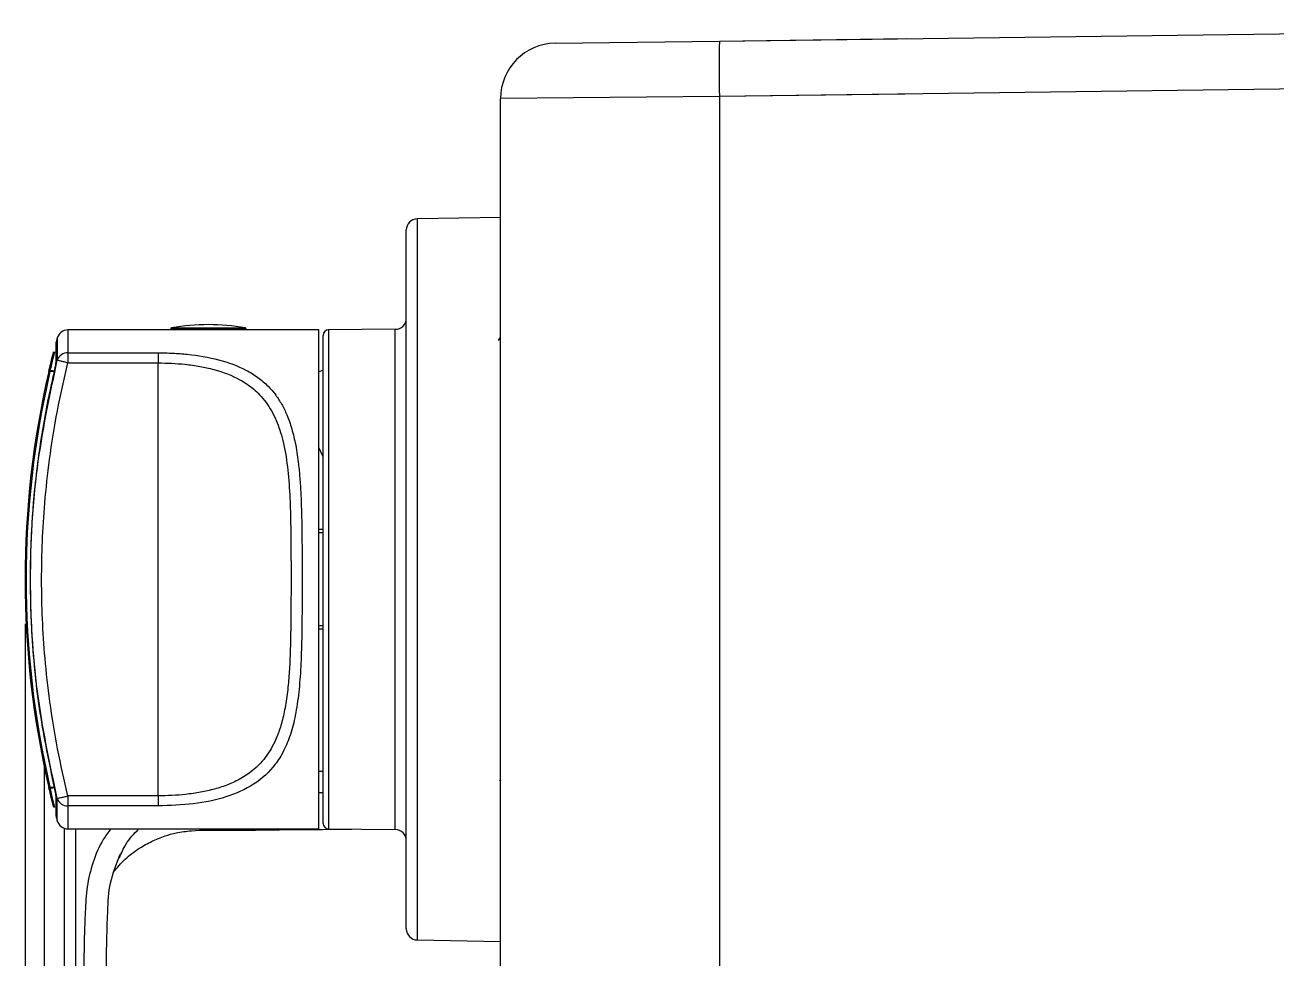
# Model space of a CAD drawing. Extents: x 14808 to 20058, y -13198 to -11680.
# Drawn here: x 18683.09 to 18711.32, y -12335.14 to -12314.08 of the extents above; entities that cross this region are included whole.
import ezdxf

# ---------------------------------------------------------------- set-up
doc = ezdxf.new("R2010")
doc.units = 0
doc.header["$LTSCALE"] = 7
doc.header["$MEASUREMENT"] = 0
doc.layers.add('00_COMPONENTS', color=7, linetype='CONTINUOUS')
doc.layers.add('D', color=2, linetype='CONTINUOUS')

msp = doc.modelspace()

# ---------------------------------------------------------------- linework, layer by layer
at = {"layer": '00_COMPONENTS', "color": 7, "linetype": 'Continuous'}
for p, q in [((18698.747, -12314.44), (18726.313, -12314.079)), ((18695.046, -12314.488), (18698.747, -12314.44)), ((18698.747, -12314.44), (18702.974, -12314.385)), ((18726.313, -12315.329), (18698.747, -12315.69)), ((18702.93, -12315.635), (18698.747, -12315.69)), ((18698.747, -12315.69), (18693.813, -12315.738)), ((18693.813, -12337.42), (18693.813, -12315.738)), ((18698.747, -12315.69), (18698.747, -12337.468)), ((18693.813, -12318.417), (18691.933, -12318.45)), ((18691.933, -12318.45), (18691.933, -12334.708)), ((18691.688, -12334.459), (18691.688, -12318.7)), ((18689.713, -12320.954), (18684.057, -12320.954)), ((18684.057, -12320.954), (18684.057, -12321.471)), ((18686.375, -12320.929), (18686.375, -12320.954)), ((18686.864, -12320.929), (18686.375, -12320.929)), ((18686.396, -12320.904), (18686.872, -12320.904)), ((18688.075, -12320.929), (18686.864, -12320.929)), ((18686.872, -12320.904), (18688.054, -12320.904)), ((18688.075, -12320.954), (18688.075, -12320.929)), ((18689.713, -12326.579), (18689.713, -12320.954)), ((18691.44, -12320.94), (18689.936, -12320.953)), ((18689.936, -12320.953), (18689.936, -12332.205)), ((18691.44, -12332.218), (18691.44, -12320.94)), ((18683.783, -12321.279), (18683.783, -12321.679)), ((18683.787, -12321.247), (18683.787, -12321.65)), ((18683.816, -12321.139), (18683.816, -12321.638)), ((18689.813, -12332.08), (18689.813, -12321.078)), ((18693.813, -12321.15), (18693.803, -12321.133)), ((18684.057, -12321.471), (18686.09, -12321.471)), ((18683.652, -12321.895), (18683.627, -12321.889)), ((18683.652, -12321.895), (18683.652, -12321.872)), ((18683.652, -12321.872), (18683.722, -12321.872)), ((18683.745, -12321.895), (18683.652, -12321.895)), ((18684.057, -12321.698), (18686.09, -12321.698)), ((18686.09, -12331.461), (18686.09, -12321.698)), ((18689.813, -12323.818), (18689.713, -12323.604)), ((18689.813, -12325.454), (18689.713, -12325.454)), ((18689.813, -12325.529), (18689.713, -12325.529)), ((18689.713, -12332.204), (18689.713, -12326.579)), ((18689.813, -12327.629), (18689.713, -12327.629)), ((18689.813, -12327.704), (18689.713, -12327.704)), ((18689.813, -12330.914), (18689.713, -12330.914)), ((18693.813, -12331.125), (18693.795, -12331.095)), ((18683.652, -12331.263), (18683.627, -12331.269)), ((18683.652, -12331.286), (18683.652, -12331.263)), ((18683.652, -12331.263), (18683.745, -12331.263)), ((18683.722, -12331.286), (18683.652, -12331.286)), ((18683.783, -12331.479), (18683.783, -12331.879)), ((18686.09, -12331.461), (18684.057, -12331.461)), ((18689.713, -12331.383), (18689.813, -12331.383)), ((18683.787, -12331.509), (18683.787, -12331.911)), ((18683.816, -12332.02), (18683.816, -12331.52)), ((18686.09, -12331.688), (18684.057, -12331.688)), ((18684.057, -12331.688), (18684.057, -12332.204)), ((18693.795, -12332.024), (18693.797, -12332.026)), ((18684.057, -12332.204), (18689.713, -12332.204)), ((18689.936, -12332.205), (18691.44, -12332.218)), ((18691.933, -12334.708), (18693.813, -12334.741))]:
    msp.add_line(p, q, dxfattribs=at)
at = {"layer": '00_COMPONENTS', "color": 7, "linetype": 'Continuous', "flags": 128}
msp.add_lwpolyline([(18689.813, -12321.86), (18689.796, -12321.867), (18689.713, -12321.9)], dxfattribs=at)
at = {"layer": '00_COMPONENTS', "color": 7, "linetype": 'Continuous'}
for centre, radius, start, end in [((18695.063, -12315.738), 1.25, 90.75, 180), ((18722.624, -12315.065), 23.885, 178.5007, 181.4993), ((18691.938, -12318.7), 0.25, 91, 180), ((18691.438, -12320.69), 0.25, 270.5, 0), ((18684.057, -12321.204), 0.25, 90, 164.7996), ((18686.4, -12320.929), 0.025, 99.5454, 180), ((18687.225, -12325.835), 5, 80.4546, 99.5454), ((18688.05, -12320.929), 0.025, 0, 80.4546), ((18689.938, -12321.078), 0.125, 90.5, 180), ((18683.908, -12321.279), 0.125, 165.1097, 180), ((18703.84, -12326.579), 20.75, 164.7996, 165.1097), ((18684.05, -12321.718), 0.247, 88.3303, 161.2175), ((18703.84, -12326.579), 20.75, 166.9377, 193.0623), ((18703.84, -12326.579), 20.725, 166.9377, 193.0623), ((18683.65, -12321.896), 0.0233, 85.2953, 164.641), ((18683.65, -12331.263), 0.0233, 195.359, 274.7047), ((18684.05, -12331.441), 0.247, 198.7825, 271.6697), ((18683.908, -12331.879), 0.125, 180, 194.8903), ((18703.84, -12326.579), 20.75, 194.8903, 195.2004), ((18684.057, -12331.954), 0.25, 195.2004, 270), ((18689.938, -12332.08), 0.125, 180, 269.5), ((18691.438, -12332.468), 0.25, 0, 89.5), ((18691.938, -12334.459), 0.25, 180, 269)]:
    msp.add_arc(centre, radius, start, end, dxfattribs=at)
for points, knots in [([(18693.797, -12321.132), (18693.787, -12321.148), (18693.775, -12321.169), (18693.763, -12321.19), (18693.76, -12321.195)], [0, 0, 0, 0, 0.758166, 1, 1, 1, 1]), ([(18683.627, -12321.889), (18683.65, -12321.793), (18683.697, -12321.596), (18683.733, -12321.455), (18683.738, -12321.436), (18683.709, -12321.548), (18683.656, -12321.767), (18683.627, -12321.889)], [0, 0, 0, 0, 0.186513, 0.378345, 0.565051, 0.757256, 1, 1, 1, 1]), ([(18683.755, -12321.445), (18683.755, -12321.444), (18683.756, -12321.442), (18683.721, -12321.579), (18683.675, -12321.774), (18683.652, -12321.872)], [0, 0, 0, 0, 0.2435, 0.616398, 1, 1, 1, 1]), ([(18684.057, -12321.563), (18684.057, -12321.584), (18684.057, -12321.626), (18684.057, -12321.674), (18684.057, -12321.698)], [0, 0, 0, 0, 0.5, 1, 1, 1, 1]), ([(18686.09, -12321.471), (18686.09, -12321.483), (18686.09, -12321.507), (18686.09, -12321.564), (18686.09, -12321.629), (18686.09, -12321.676), (18686.09, -12321.698)], [0, 0, 0, 0, 0.255861, 0.514746, 0.765804, 1, 1, 1, 1]), ([(18686.09, -12321.471), (18686.201, -12321.472), (18686.423, -12321.475), (18686.889, -12321.512), (18687.473, -12321.61), (18687.993, -12321.802), (18688.347, -12322.02), (18688.562, -12322.205), (18688.733, -12322.402), (18688.868, -12322.605), (18688.992, -12322.849), (18689.1, -12323.146), (18689.191, -12323.512), (18689.249, -12323.887), (18689.285, -12324.258), (18689.307, -12324.581), (18689.32, -12324.913), (18689.331, -12325.316), (18689.337, -12325.874), (18689.338, -12326.324), (18689.338, -12326.579)], [0, 0, 0, 0, 0.041058, 0.082137, 0.175431, 0.270306, 0.319239, 0.369333, 0.408068, 0.448079, 0.489627, 0.540481, 0.59652, 0.65974, 0.703072, 0.750206, 0.789626, 0.833451, 0.905358, 1, 1, 1, 1]), ([(18683.748, -12321.882), (18683.697, -12322.109), (18683.595, -12322.563), (18683.472, -12323.254), (18683.37, -12323.953), (18683.291, -12324.66), (18683.237, -12325.374), (18683.193, -12326.441), (18683.222, -12327.852), (18683.395, -12329.587), (18683.631, -12330.716), (18683.748, -12331.276)], [0, 0, 0, 0, 0.073472, 0.147476, 0.222013, 0.297084, 0.372689, 0.44883, 0.635191, 0.818909, 1, 1, 1, 1]), ([(18683.816, -12331.52), (18683.647, -12330.718), (18683.305, -12329.094), (18683.171, -12326.588), (18683.302, -12324.078), (18683.646, -12322.445), (18683.816, -12321.638)], [0, 0, 0, 0, 0.246314, 0.498612, 0.75232, 1, 1, 1, 1]), ([(18684.057, -12331.461), (18683.976, -12331.108), (18683.814, -12330.404), (18683.647, -12329.365), (18683.537, -12328.388), (18683.477, -12327.474), (18683.458, -12326.597), (18683.476, -12325.724), (18683.533, -12324.817), (18683.641, -12323.835), (18683.809, -12322.778), (18683.975, -12322.058), (18684.057, -12321.698)], [0, 0, 0, 0, 0.110034, 0.219991, 0.319775, 0.409174, 0.498613, 0.58671, 0.674767, 0.775108, 0.887513, 1, 1, 1, 1]), ([(18683.787, -12321.65), (18683.787, -12321.661), (18683.785, -12321.684), (18683.777, -12321.74), (18683.765, -12321.807), (18683.753, -12321.857), (18683.748, -12321.882)], [0, 0, 0, 0, 0.244636, 0.491428, 0.742846, 1, 1, 1, 1]), ([(18684.057, -12321.698), (18684.029, -12321.691), (18683.971, -12321.676), (18683.894, -12321.657), (18683.836, -12321.643), (18683.823, -12321.64), (18683.816, -12321.638)], [0, 0, 0, 0, 0.240876, 0.493241, 0.749862, 1, 1, 1, 1]), ([(18686.09, -12321.698), (18686.193, -12321.699), (18686.397, -12321.702), (18686.714, -12321.728), (18687.033, -12321.773), (18687.466, -12321.868), (18687.824, -12322.006), (18688.1, -12322.176), (18688.249, -12322.288), (18688.393, -12322.424), (18688.529, -12322.586), (18688.653, -12322.779), (18688.789, -12323.057), (18688.921, -12323.466), (18689.015, -12324.03), (18689.062, -12324.651), (18689.087, -12325.487), (18689.089, -12326.556), (18689.087, -12327.555), (18689.07, -12328.246), (18689.051, -12328.657), (18689.016, -12329.072), (18688.96, -12329.467), (18688.879, -12329.824), (18688.781, -12330.112), (18688.67, -12330.349), (18688.547, -12330.548), (18688.335, -12330.81), (18688.047, -12331.034), (18687.678, -12331.209), (18687.373, -12331.31), (18687.048, -12331.383), (18686.626, -12331.445), (18686.299, -12331.455), (18686.09, -12331.461)], [0, 0, 0, 0, 0.020413, 0.040597, 0.063978, 0.086669, 0.134988, 0.150678, 0.16623, 0.181703, 0.2012, 0.220837, 0.240728, 0.279341, 0.325424, 0.371071, 0.413436, 0.498463, 0.583548, 0.611666, 0.640648, 0.670127, 0.701748, 0.730389, 0.756072, 0.776313, 0.796273, 0.816072, 0.863251, 0.887434, 0.912237, 0.935024, 0.958513, 1, 1, 1, 1]), ([(18689.338, -12326.579), (18689.338, -12326.715), (18689.338, -12326.97), (18689.336, -12327.329), (18689.333, -12327.639), (18689.327, -12328.043), (18689.311, -12328.542), (18689.269, -12329.123), (18689.195, -12329.635), (18689.084, -12330.075), (18688.934, -12330.443), (18688.689, -12330.841), (18688.284, -12331.217), (18687.645, -12331.502), (18686.897, -12331.66), (18686.359, -12331.679), (18686.09, -12331.688)], [0, 0, 0, 0, 0.050325, 0.09489, 0.133697, 0.166745, 0.248526, 0.327167, 0.402041, 0.469341, 0.532075, 0.59101, 0.699016, 0.800836, 0.900666, 1, 1, 1, 1]), ([(18683.525, -12330.646), (18683.525, -12331.385), (18683.525, -12332.771), (18683.525, -12334.84), (18683.525, -12336.891), (18683.525, -12339.052), (18683.525, -12341.372), (18683.522, -12343.801), (18683.337, -12345.46), (18683.245, -12346.282)], [0, 0, 0, 0, 0.141697, 0.265739, 0.396743, 0.534878, 0.680112, 0.84158, 1, 1, 1, 1]), ([(18683.731, -12331.697), (18683.722, -12331.662), (18683.704, -12331.593), (18683.653, -12331.377), (18683.627, -12331.269)], [0, 0, 0, 0, 0.498098, 1, 1, 1, 1]), ([(18683.652, -12331.286), (18683.677, -12331.395), (18683.729, -12331.615), (18683.747, -12331.683), (18683.756, -12331.717)], [0, 0, 0, 0, 0.494332, 1, 1, 1, 1]), ([(18683.748, -12331.276), (18683.753, -12331.301), (18683.765, -12331.351), (18683.777, -12331.419), (18683.785, -12331.475), (18683.787, -12331.497), (18683.787, -12331.509)], [0, 0, 0, 0, 0.257037, 0.508526, 0.755543, 1, 1, 1, 1]), ([(18683.816, -12331.52), (18683.823, -12331.518), (18683.836, -12331.515), (18683.893, -12331.501), (18683.97, -12331.482), (18684.029, -12331.468), (18684.057, -12331.461)], [0, 0, 0, 0, 0.254329, 0.500004, 0.758527, 1, 1, 1, 1]), ([(18686.09, -12331.461), (18686.09, -12331.483), (18686.09, -12331.529), (18686.09, -12331.594), (18686.09, -12331.651), (18686.09, -12331.676), (18686.09, -12331.688)], [0, 0, 0, 0, 0.234197, 0.485257, 0.744143, 1, 1, 1, 1]), ([(18683.756, -12331.717), (18683.753, -12331.717), (18683.748, -12331.716), (18683.74, -12331.711), (18683.734, -12331.705), (18683.732, -12331.699), (18683.731, -12331.697), (18683.731, -12331.697)], [0, 0, 0, 0, 0.188373, 0.423636, 0.759227, 0.988212, 1, 1, 1, 1]), ([(18684.057, -12331.595), (18684.057, -12331.615), (18684.057, -12331.653), (18684.057, -12331.676), (18684.057, -12331.688)], [0, 0, 0, 0, 0.5, 1, 1, 1, 1]), ([(18683.899, -12343.632), (18683.933, -12342.923), (18684.001, -12341.505), (18683.975, -12339.373), (18683.983, -12337.242), (18683.981, -12334.847), (18683.982, -12333.163), (18683.982, -12332.19)], [0, 0, 0, 0, 0.18617, 0.372434, 0.558699, 0.744963, 1, 1, 1, 1]), ([(18684.228, -12332.204), (18684.228, -12332.772), (18684.228, -12334.153), (18684.23, -12336.348), (18684.221, -12338.789), (18684.249, -12341.23), (18684.18, -12342.855), (18684.145, -12343.667)], [0, 0, 0, 0, 0.1484098, 0.3613348, 0.5742596, 0.7871847, 1, 1, 1, 1]), ([(18685.022, -12332.204), (18684.964, -12332.282), (18684.794, -12332.512), (18684.609, -12332.955), (18684.475, -12333.507), (18684.447, -12334.075), (18684.403, -12335.207), (18684.433, -12336.908), (18684.421, -12338.721), (18684.418, -12340.081), (18684.42, -12340.988), (18684.436, -12341.891), (18684.447, -12342.806), (18684.246, -12343.38), (18684.145, -12343.667)], [0, 0, 0, 0, 0.025006, 0.073705, 0.1224, 0.171157, 0.219922, 0.415001, 0.61008, 0.688112, 0.766143, 0.844174, 0.922103, 1, 1, 1, 1]), ([(18685.085, -12333.177), (18685.169, -12333.078), (18685.34, -12332.876), (18685.642, -12332.65), (18685.949, -12332.477), (18686.229, -12332.366), (18686.527, -12332.284), (18686.968, -12332.223), (18687.646, -12332.242), (18688.597, -12332.223), (18689.56, -12332.218), (18690.204, -12332.212), (18690.456, -12332.21)], [0, 0, 0, 0, 0.0687174, 0.14009, 0.1981552, 0.2550613, 0.2996578, 0.3618582, 0.4898915, 0.6584951, 0.8664373, 1, 1, 1, 1]), ([(18685.22, -12332.855), (18685.264, -12332.751), (18685.367, -12332.508), (18685.55, -12332.315), (18685.655, -12332.204)], [0, 0, 0, 0, 0.425336, 1, 1, 1, 1]), ([(18684.972, -12342.735), (18684.969, -12342.482), (18684.963, -12341.942), (18684.924, -12341.07), (18684.924, -12340.042), (18684.925, -12338.907), (18684.925, -12337.672), (18684.927, -12336.458), (18684.921, -12335.243), (18684.945, -12334.246), (18684.983, -12333.401), (18685.152, -12332.989), (18685.239, -12332.775)], [0, 0, 0, 0, 0.077564, 0.165271, 0.262206, 0.385849, 0.504858, 0.631682, 0.749484, 0.867868, 0.931306, 1, 1, 1, 1])]:
    msp.add_open_spline(points, degree=3, knots=knots, dxfattribs=at)
for points in [[(18684.057, -12321.471), (18684.057, -12321.482), (18684.057, -12321.505), (18684.057, -12321.544), (18684.057, -12321.563)], [(18684.057, -12331.461), (18684.057, -12331.484), (18684.057, -12331.532), (18684.057, -12331.574), (18684.057, -12331.595)]]:
    msp.add_open_spline(points, degree=3, dxfattribs=at)
at = {"layer": 'D'}
msp.add_line((18683.09, -12327.579), (18683.09, -12395.551), dxfattribs=at)

doc.saveas('drawing.dxf')
